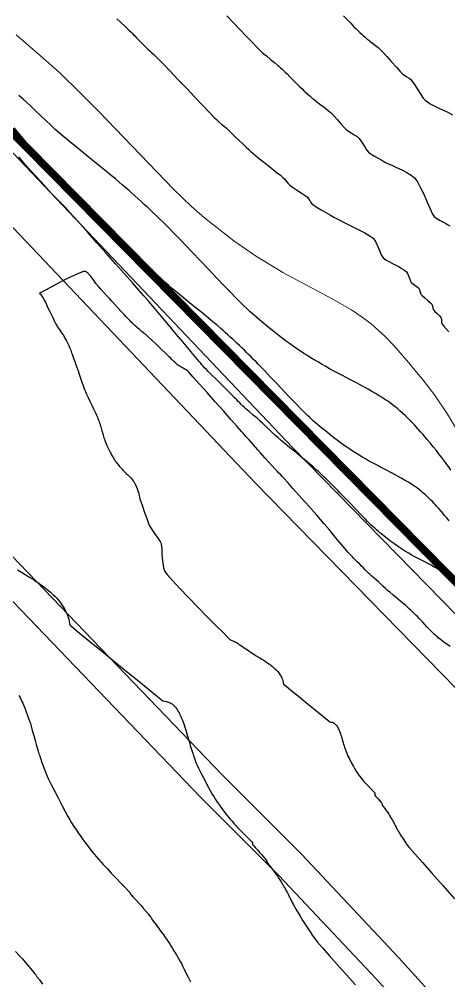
# Model space of a CAD drawing. Extents: x 27 to 849, y 0 to 853.
# Drawn here: x 312.8 to 368.1, y 107.8 to 231.5 of the extents above; entities that cross this region are included whole.
import ezdxf

# ---------------------------------------------------------------- set-up
doc = ezdxf.new("R2010")
doc.units = 0
doc.header["$LTSCALE"] = 2
for name, color, linetype in [('ARQ - PORTAS E ESQUADRIAS 1-50', 2, 'Continuous'), ('Curva 1 m', 5, 'Continuous'), ('Curva Mestra', 1, 'Continuous'), ('TRA_Trecho_Rodoviario_L', 7, 'Continuous')]:
    doc.layers.add(name, color=color, linetype=linetype)

msp = doc.modelspace()

# ---------------------------------------------------------------- linework, layer by layer
at = {"layer": 'ARQ - PORTAS E ESQUADRIAS 1-50', "const_width": 1}
msp.add_lwpolyline([(619.66, 64.96), (532.95, 53.73), (488.22, 57.38), (464.07, 66.69), (452.24, 74.7), (148.79, 382.23), (76.61, 469.9), (65.46, 493.56), (62.14, 582.82), (440.6, 808.53), (802.5, 491.86), (619.66, 64.96)], close=True, dxfattribs=at)
at = {"layer": 'Curva 1 m', "linetype": 'Continuous', "lineweight": -3}
for points, elevation in [([(325.39, 231.57), (325.86, 231.12), (326.43, 230.58), (326.92, 230.1), (327.17, 229.86), (327.34, 229.7), (327.52, 229.51), (327.69, 229.35), (327.92, 229.11), (328.39, 228.64), (328.93, 228.1), (329.41, 227.61), (329.69, 227.34), (329.88, 227.16), (330.11, 226.96), (330.34, 226.77), (330.53, 226.59), (330.79, 226.32), (331.38, 225.71), (332.22, 224.83), (333.22, 223.77), (334.32, 222.63), (335.41, 221.48), (336.43, 220.41), (337.28, 219.52), (337.9, 218.88), (338.18, 218.59), (338.5, 218.31), (338.89, 217.98), (339.24, 217.69), (339.44, 217.53), (339.57, 217.41), (339.71, 217.28), (339.83, 217.16), (340.01, 216.99), (340.25, 216.73), (340.47, 216.51), (340.69, 216.29), (341.1, 215.91), (341.57, 215.46), (342.02, 215.04), (342.33, 214.75), (342.58, 214.53), (342.87, 214.27), (343.18, 214.01), (343.47, 213.75), (343.72, 213.54), (344.06, 213.28), (344.6, 212.85), (345.25, 212.35), (345.88, 211.85), (346.4, 211.44), (346.69, 211.2), (346.92, 210.96), (347.16, 210.67), (347.41, 210.38), (347.64, 210.15), (347.96, 209.92), (348.49, 209.56), (349.08, 209.17), (349.59, 208.82), (349.88, 208.61), (350.02, 208.42), (350.18, 208.17), (350.33, 207.92), (350.48, 207.73), (350.7, 207.57), (351.13, 207.31), (351.67, 206.98), (352.26, 206.63), (352.83, 206.3), (353.29, 206.04), (353.78, 205.78), (354.54, 205.4), (355.45, 204.95), (356.4, 204.47), (357.27, 204.01), (357.97, 203.62), (358.36, 203.33), (358.65, 202.92), (358.9, 202.35), (359.15, 201.75), (359.38, 201.21), (359.62, 200.83), (359.96, 200.56), (360.42, 200.29), (360.91, 200.03), (361.35, 199.82), (361.62, 199.68), (361.87, 199.53), (362.16, 199.35), (362.43, 199.17), (362.61, 199.02), (362.75, 198.79), (362.87, 198.5), (362.97, 198.27), (363.04, 198.07), (363.12, 197.83), (363.22, 197.65), (363.4, 197.5), (363.71, 197.29), (364.01, 197.07), (364.2, 196.91), (364.29, 196.68), (364.37, 196.39), (364.45, 196.16), (364.64, 195.98), (364.98, 195.68), (365.38, 195.35), (365.72, 195.05), (365.9, 194.87), (365.97, 194.64), (366.03, 194.35), (366.1, 194.12), (366.28, 193.92), (366.57, 193.64), (366.86, 193.36), (367.04, 193.15), (367.11, 192.88), (367.14, 192.55), (367.21, 192.27), (367.38, 192.05), (367.71, 191.69), (368.08, 191.29)], 26), ([(339.53, 231.95), (340.35, 231.08), (341.21, 230.17), (342.05, 229.29), (342.8, 228.51), (343.38, 227.91), (343.73, 227.56), (344.12, 227.2), (344.62, 226.78), (345.14, 226.34), (345.64, 225.93), (346.02, 225.61), (346.24, 225.42), (346.43, 225.26), (346.64, 225.07), (346.85, 224.87), (347.03, 224.7), (347.27, 224.46), (347.61, 224.1), (347.99, 223.71), (348.3, 223.39), (348.55, 223.15), (348.87, 222.85), (349.19, 222.55), (349.48, 222.27), (349.7, 222.07), (349.94, 221.86), (350.22, 221.61), (350.5, 221.37), (350.74, 221.16), (351.03, 220.94), (351.49, 220.59), (352.03, 220.18), (352.56, 219.76), (352.97, 219.41), (353.34, 219.03), (353.76, 218.55), (354.18, 218.06), (354.56, 217.63), (354.87, 217.32), (355.16, 217.1), (355.52, 216.87), (355.91, 216.63), (356.26, 216.4), (356.54, 216.16), (356.77, 215.87), (357.01, 215.49), (357.26, 215.08), (357.5, 214.7), (357.75, 214.41), (358.07, 214.16), (358.5, 213.89), (358.98, 213.62), (359.45, 213.36), (359.85, 213.14), (360.2, 212.96), (360.72, 212.73), (361.35, 212.45), (362.02, 212.13), (362.67, 211.8), (363.24, 211.45), (363.66, 211.11), (364.03, 210.6), (364.44, 209.83), (364.88, 208.91), (365.3, 207.96), (365.68, 207.1), (365.98, 206.44), (366.17, 206.11), (366.51, 205.86), (366.96, 205.6), (367.39, 205.39), (367.67, 205.24), (367.92, 205.1), (368.2, 204.93)], 27), ([(354.52, 231.94), (354.96, 231.49), (355.45, 230.98), (355.87, 230.54), (356.14, 230.28), (356.36, 230.06), (356.63, 229.81), (356.88, 229.57), (357.07, 229.4), (357.29, 229.2), (357.54, 228.98), (357.76, 228.79), (357.95, 228.64), (358.26, 228.41), (358.62, 228.13), (358.97, 227.86), (359.25, 227.62), (359.57, 227.28), (360.09, 226.71), (360.71, 226.01), (361.32, 225.33), (361.81, 224.78), (362.09, 224.49), (362.34, 224.3), (362.66, 224.11), (362.97, 223.91), (363.21, 223.72), (363.41, 223.46), (363.72, 222.99), (364.09, 222.42), (364.47, 221.84), (364.79, 221.37), (365.02, 221.09), (365.31, 220.86), (365.69, 220.63), (366.08, 220.42), (366.42, 220.24), (366.78, 220.07), (367.33, 219.82), (367.95, 219.53), (368.54, 219.21)], 28), ([(368.33, 173.51), (368.05, 173.92), (367.83, 174.24), (367.63, 174.51), (367.39, 174.83), (367.13, 175.16), (366.89, 175.48), (366.68, 175.75), (366.42, 176.07), (366.05, 176.52), (365.65, 177.01), (365.28, 177.46), (365, 177.79), (364.75, 178.08), (364.44, 178.43), (364.13, 178.79), (363.85, 179.1), (363.65, 179.32), (363.44, 179.55), (363.19, 179.81), (362.94, 180.07), (362.72, 180.29), (362.49, 180.5), (362.17, 180.79), (361.82, 181.11), (361.5, 181.39), (361.28, 181.58), (361.05, 181.76), (360.79, 181.96), (360.52, 182.16), (360.3, 182.32), (360.07, 182.48), (359.8, 182.65), (359.54, 182.83), (359.3, 182.98), (359.04, 183.13), (358.64, 183.37), (358.16, 183.64), (357.69, 183.91), (357.31, 184.13), (356.9, 184.35), (356.2, 184.72), (355.32, 185.18), (354.38, 185.68), (353.47, 186.16), (352.72, 186.56), (352.23, 186.83), (351.8, 187.08), (351.3, 187.38), (350.77, 187.7), (350.25, 188.01), (349.79, 188.3), (349.42, 188.53), (349.01, 188.8), (348.54, 189.12), (348.05, 189.46), (347.58, 189.79), (347.18, 190.07), (346.79, 190.37), (346.24, 190.8), (345.62, 191.29), (345.02, 191.77), (344.53, 192.16), (344.22, 192.42), (343.96, 192.63), (343.67, 192.88), (343.36, 193.15), (343.07, 193.4), (342.83, 193.63), (342.54, 193.89), (342.15, 194.25), (341.72, 194.66), (341.31, 195.05), (340.96, 195.39), (340.64, 195.71), (340.03, 196.35), (339.19, 197.23), (338.21, 198.26), (337.15, 199.36), (336.09, 200.47), (335.1, 201.51), (334.26, 202.39), (333.64, 203.04), (333.31, 203.38), (332.95, 203.75), (332.53, 204.18), (332.09, 204.62), (331.67, 205.04), (331.31, 205.4), (330.95, 205.75), (330.53, 206.16), (330.09, 206.58), (329.67, 206.98), (329.31, 207.32), (328.95, 207.65), (328.53, 208.03), (328.09, 208.43), (327.67, 208.81), (327.31, 209.13), (326.98, 209.42), (326.57, 209.77), (326.11, 210.17), (325.63, 210.58), (325.19, 210.96), (324.81, 211.28), (324.44, 211.58), (323.82, 212.08), (323.02, 212.73), (322.11, 213.47), (321.14, 214.26), (320.18, 215.04), (319.29, 215.77), (318.54, 216.39), (317.99, 216.86), (317.46, 217.33), (316.87, 217.89), (316.22, 218.49), (315.57, 219.11), (314.92, 219.73), (314.31, 220.31), (313.77, 220.82), (313.31, 221.24), (312.78, 221.71)], 24), ([(368.11, 167), (367.81, 167.36), (367.53, 167.7), (367.32, 167.95), (367.07, 168.23), (366.78, 168.57), (366.5, 168.88), (366.3, 169.1), (366.14, 169.27), (365.96, 169.46), (365.77, 169.66), (365.6, 169.82), (365.38, 170.03), (365.06, 170.32), (364.74, 170.6), (364.52, 170.79), (364.29, 170.98), (364.02, 171.18), (363.79, 171.35), (363.55, 171.51), (363.28, 171.69), (363.04, 171.84), (362.78, 172), (362.37, 172.23), (361.92, 172.49), (361.55, 172.7), (361.24, 172.87), (360.71, 173.15), (360.06, 173.49), (359.35, 173.87), (358.67, 174.23), (358.1, 174.53), (357.74, 174.73), (357.34, 174.96), (356.88, 175.24), (356.4, 175.52), (355.97, 175.79), (355.63, 176), (355.32, 176.21), (354.97, 176.45), (354.6, 176.7), (354.25, 176.95), (353.95, 177.16), (353.58, 177.45), (353.06, 177.85), (352.51, 178.29), (352.03, 178.68), (351.73, 178.92), (351.48, 179.13), (351.2, 179.37), (350.92, 179.61), (350.68, 179.83), (350.47, 180.02), (350.18, 180.29), (349.86, 180.6), (349.54, 180.9), (349.29, 181.15), (349.01, 181.44), (348.46, 182), (347.72, 182.77), (346.87, 183.66), (345.98, 184.6), (345.13, 185.49), (344.39, 186.27), (343.83, 186.84), (343.55, 187.15), (343.28, 187.42), (342.96, 187.74), (342.63, 188.07), (342.32, 188.39), (342.05, 188.66), (341.78, 188.92), (341.46, 189.23), (341.13, 189.54), (340.81, 189.84), (340.55, 190.1), (340.28, 190.35), (339.96, 190.63), (339.63, 190.93), (339.32, 191.21), (339.05, 191.46), (338.74, 191.72), (338.36, 192.05), (337.93, 192.42), (337.52, 192.77), (337.17, 193.07), (336.84, 193.33), (336.29, 193.78), (335.58, 194.36), (334.78, 195), (333.96, 195.67), (333.19, 196.3), (332.53, 196.85), (332.06, 197.25), (331.6, 197.66), (331.08, 198.15), (330.52, 198.67), (329.96, 199.21), (329.42, 199.72), (328.94, 200.17), (328.55, 200.53), (328.07, 200.96), (327.49, 201.47), (326.86, 202.01), (326.28, 202.51), (325.81, 202.91), (325.53, 203.16), (325.25, 203.42), (324.93, 203.72), (324.62, 204.02), (324.35, 204.28), (324.11, 204.52), (323.75, 204.9), (323.31, 205.37), (322.84, 205.86), (322.39, 206.32), (322.02, 206.7), (321.67, 207.05), (321.18, 207.52), (320.63, 208.05), (320.06, 208.6), (319.54, 209.1), (319.13, 209.5), (318.88, 209.74), (318.64, 209.99), (318.35, 210.3), (318.05, 210.61), (317.79, 210.89), (317.61, 211.09), (317.42, 211.3), (317.2, 211.56), (316.98, 211.81), (316.79, 212.03), (316.57, 212.29), (316.07, 212.89), (315.33, 213.77), (314.4, 214.88), (313.34, 216.15), (312.18, 217.52)], 23), ([(368.27, 159.56), (367.98, 159.82), (367.77, 160), (367.61, 160.13), (367.44, 160.26), (367.28, 160.37), (367.12, 160.48), (366.94, 160.6), (366.78, 160.7), (366.61, 160.81), (366.33, 160.97), (366.03, 161.14), (365.78, 161.28), (365.45, 161.45), (364.88, 161.76), (364.23, 162.1), (363.63, 162.42), (363.24, 162.63), (362.91, 162.83), (362.51, 163.06), (362.13, 163.29), (361.84, 163.48), (361.58, 163.65), (361.28, 163.86), (360.98, 164.07), (360.72, 164.25), (360.47, 164.44), (360.13, 164.71), (359.76, 165), (359.44, 165.26), (359.24, 165.42), (359.01, 165.61), (358.76, 165.83), (358.54, 166.03), (358.36, 166.2), (358.1, 166.44), (357.83, 166.69), (357.61, 166.91), (357.34, 167.19), (356.79, 167.76), (356.09, 168.5), (355.33, 169.29), (354.62, 170.04), (354.07, 170.61), (353.78, 170.91), (353.55, 171.14), (353.28, 171.41), (353.01, 171.68), (352.78, 171.91), (352.55, 172.14), (352.28, 172.4), (352.01, 172.66), (351.78, 172.87), (351.56, 173.09), (351.29, 173.33), (351.02, 173.57), (350.78, 173.78), (350.52, 174.01), (350.18, 174.3), (349.83, 174.6), (349.53, 174.85), (349.27, 175.07), (348.82, 175.43), (348.25, 175.89), (347.63, 176.4), (347.02, 176.9), (346.5, 177.33), (346.13, 177.65), (345.77, 177.97), (345.35, 178.36), (344.91, 178.77), (344.49, 179.18), (344.1, 179.54), (343.79, 179.83), (343.4, 180.18), (342.91, 180.6), (342.42, 181.02), (342.01, 181.37), (341.77, 181.58), (341.59, 181.75), (341.38, 181.95), (341.17, 182.15), (340.99, 182.33), (340.79, 182.54), (340.47, 182.86), (340.1, 183.25), (339.74, 183.63), (339.44, 183.94), (339.08, 184.29), (338.58, 184.77), (338.06, 185.28), (337.61, 185.71), (337.34, 185.97), (337.13, 186.19), (336.89, 186.45), (336.66, 186.69), (336.49, 186.87), (336.32, 187.07), (336.12, 187.3), (335.95, 187.5), (335.76, 187.72), (335.32, 188.25), (334.68, 189.01), (333.89, 189.96), (333, 191.02), (332.06, 192.14), (331.12, 193.25), (330.24, 194.29), (329.47, 195.2), (328.85, 195.92), (328.24, 196.62), (327.39, 197.59), (326.36, 198.75), (325.22, 200.04), (324.02, 201.4), (322.82, 202.74), (321.69, 204.01), (320.69, 205.14), (319.87, 206.05), (319.3, 206.69), (319.03, 206.98), (318.75, 207.28), (318.41, 207.62), (318.07, 207.96), (317.78, 208.26), (317.5, 208.56), (316.99, 209.11), (316.33, 209.82), (315.62, 210.59), (314.93, 211.34), (314.34, 211.98), (313.95, 212.41), (313.59, 212.81), (313.18, 213.28), (312.75, 213.79)], 22), ([(368.26, 150.82), (368.05, 150.95), (367.87, 151.07), (367.67, 151.21), (367.49, 151.34), (367.26, 151.52), (366.95, 151.76), (366.75, 151.92), (366.64, 152.02), (366.51, 152.13), (366.4, 152.23), (366.27, 152.35), (366.09, 152.52), (365.94, 152.67), (365.7, 152.91), (365.25, 153.38), (364.72, 153.94), (364.26, 154.42), (364.02, 154.67), (363.86, 154.83), (363.68, 155.01), (363.52, 155.17), (363.36, 155.33), (363.18, 155.5), (363.02, 155.65), (362.86, 155.8), (362.68, 155.96), (362.52, 156.1), (362.34, 156.26), (362.1, 156.46), (361.9, 156.64), (361.69, 156.81), (361.32, 157.11), (360.88, 157.46), (360.48, 157.8), (360.19, 158.04), (359.91, 158.29), (359.59, 158.6), (359.27, 158.9), (359.02, 159.13), (358.77, 159.35), (358.46, 159.62), (358.18, 159.86), (358.02, 160), (357.89, 160.12), (357.75, 160.26), (357.62, 160.38), (357.49, 160.52), (357.28, 160.74), (357.04, 160.98), (356.85, 161.18), (356.61, 161.42), (356.29, 161.73), (355.98, 162.02), (355.8, 162.2), (355.66, 162.35), (355.5, 162.52), (355.38, 162.65), (355.24, 162.8), (355.1, 162.96), (354.93, 163.16), (354.54, 163.64), (353.98, 164.31), (353.33, 165.08), (352.67, 165.87), (352.05, 166.6), (351.56, 167.17), (351.08, 167.72), (350.41, 168.48), (349.63, 169.37), (348.8, 170.29), (348.02, 171.17), (347.35, 171.92), (346.87, 172.46), (346.65, 172.7), (346.45, 172.91), (346.22, 173.14), (346.02, 173.34), (345.79, 173.59), (345.37, 174.05), (344.87, 174.59), (344.41, 175.08), (344.1, 175.42), (343.83, 175.73), (343.51, 176.11), (343.19, 176.47), (342.94, 176.76), (342.69, 177.05), (342.37, 177.39), (342.09, 177.7), (341.94, 177.88), (341.84, 178), (341.72, 178.14), (341.62, 178.25), (341.4, 178.5), (340.85, 179.12), (340.05, 180.03), (339.08, 181.12), (338.03, 182.3), (336.98, 183.48), (336.01, 184.57), (335.21, 185.47), (334.66, 186.08), (334.44, 186.32), (334.31, 186.4), (334.16, 186.47), (334.03, 186.53), (333.9, 186.61), (333.74, 186.7), (333.61, 186.78), (333.47, 186.87), (333.32, 186.97), (333.19, 187.07), (333.05, 187.18), (332.9, 187.31), (332.81, 187.38), (332.72, 187.47), (332.63, 187.56), (332.55, 187.64), (332.42, 187.78), (332.31, 187.91), (332.11, 188.1), (331.67, 188.53), (331.07, 189.09), (330.42, 189.71), (329.82, 190.28), (329.37, 190.71), (329.17, 190.89), (329.04, 190.99), (328.89, 191.1), (328.78, 191.18), (328.64, 191.29), (328.51, 191.4), (328.39, 191.5), (328.23, 191.64), (328.09, 191.76), (327.94, 191.9), (327.73, 192.09), (327.55, 192.25), (327.38, 192.41), (327.19, 192.6), (327.03, 192.75), (326.87, 192.91), (326.69, 193.09), (326.54, 193.25), (326.34, 193.47), (325.98, 193.87), (325.52, 194.37), (325.08, 194.87), (324.73, 195.25), (324.41, 195.59), (324.05, 195.98), (323.67, 196.39), (323.31, 196.78), (323, 197.12), (322.69, 197.51), (322.35, 197.99), (321.98, 198.48), (321.69, 198.81), (321.48, 198.98), (321.34, 199.05), (321.27, 199.07), (321.22, 199.07), (321.08, 199.05), (320.74, 198.94), (320.13, 198.68), (319.19, 198.23), (318.15, 197.71), (317.14, 197.18), (316.27, 196.72), (315.75, 196.44), (315.51, 196.3), (315.44, 196.26), (315.43, 196.25), (315.43, 196.25), (315.45, 196.22), (315.49, 196.18), (315.54, 196.13), (315.63, 196.02), (315.74, 195.88), (315.82, 195.76), (315.9, 195.63), (316, 195.46), (316.1, 195.25), (316.22, 195.01), (316.47, 194.48), (316.79, 193.81), (317.12, 193.14), (317.37, 192.61), (317.49, 192.37), (317.56, 192.25), (317.64, 192.12), (317.71, 192), (317.84, 191.81), (318.04, 191.53), (318.19, 191.31), (318.31, 191.14), (318.43, 190.94), (318.54, 190.77), (318.65, 190.58), (318.78, 190.34), (318.89, 190.13), (319.02, 189.87), (319.19, 189.53), (319.3, 189.3), (319.36, 189.13), (319.44, 188.95), (319.5, 188.79), (319.56, 188.61), (319.66, 188.33), (319.76, 188.02), (319.85, 187.77), (319.95, 187.47), (320.1, 187.06), (320.26, 186.64), (320.38, 186.3), (320.49, 185.97), (320.62, 185.58), (320.74, 185.22), (320.82, 184.96), (320.92, 184.69), (321.03, 184.38), (321.13, 184.11), (321.22, 183.9), (321.33, 183.63), (321.44, 183.36), (321.54, 183.13), (321.68, 182.85), (321.9, 182.39), (322.16, 181.87), (322.38, 181.41), (322.52, 181.13), (322.63, 180.88), (322.75, 180.59), (322.87, 180.32), (322.94, 180.15), (322.99, 180.01), (323.06, 179.84), (323.11, 179.7), (323.17, 179.53), (323.24, 179.31), (323.31, 179.12), (323.37, 178.89), (323.46, 178.55), (323.55, 178.21), (323.61, 178), (323.66, 177.84), (323.71, 177.66), (323.77, 177.5), (323.83, 177.32), (323.92, 177.09), (324, 176.88), (324.1, 176.67), (324.2, 176.44), (324.29, 176.25), (324.37, 176.09), (324.47, 175.91), (324.55, 175.75), (324.64, 175.6), (324.74, 175.41), (324.83, 175.25), (324.93, 175.09), (325.05, 174.9), (325.14, 174.75), (325.22, 174.63), (325.32, 174.5), (325.41, 174.38), (325.5, 174.26), (325.61, 174.12), (325.7, 174), (325.81, 173.89), (325.93, 173.75), (326.04, 173.63), (326.16, 173.51), (326.29, 173.37), (326.41, 173.25), (326.58, 173.1), (326.8, 172.89), (326.95, 172.75), (327.08, 172.61), (327.21, 172.46), (327.35, 172.29), (327.46, 172.14), (327.52, 172.05), (327.58, 171.96), (327.63, 171.87), (327.72, 171.71), (327.79, 171.56), (327.85, 171.43), (327.91, 171.27), (327.97, 171.13), (328.03, 170.95), (328.11, 170.71), (328.18, 170.49), (328.23, 170.27), (328.29, 170.02), (328.35, 169.8), (328.45, 169.49), (328.67, 168.86), (328.95, 168.06), (329.23, 167.28), (329.46, 166.66), (329.57, 166.37), (329.66, 166.2), (329.78, 166.02), (329.87, 165.88), (329.95, 165.76), (330.04, 165.62), (330.12, 165.5), (330.24, 165.33), (330.45, 165.05), (330.66, 164.77), (330.77, 164.61), (330.85, 164.47), (330.93, 164.33), (331.01, 164.15), (331.06, 164.01), (331.08, 163.92), (331.1, 163.84), (331.12, 163.68), (331.15, 163.46), (331.16, 163.26), (331.18, 162.8), (331.22, 162.2), (331.29, 161.54), (331.39, 160.94), (331.53, 160.49), (331.84, 160.08), (332.52, 159.33), (333.46, 158.31), (334.59, 157.14), (335.8, 155.89), (337.01, 154.66), (338.11, 153.54), (339.03, 152.62), (339.65, 151.99), (339.9, 151.75), (340.08, 151.66), (340.28, 151.58), (340.41, 151.52), (340.56, 151.44), (340.68, 151.38), (340.83, 151.29), (340.98, 151.2), (341.12, 151.11), (341.33, 150.97), (341.52, 150.85), (341.76, 150.68), (342.18, 150.39), (342.64, 150.07), (342.99, 149.83), (343.31, 149.64), (343.69, 149.4), (344.04, 149.19), (344.26, 149.06), (344.49, 148.91), (344.74, 148.74), (344.91, 148.62), (345.08, 148.5), (345.24, 148.38), (345.39, 148.26), (345.54, 148.13), (345.65, 148.02), (345.81, 147.88), (345.93, 147.75), (346.03, 147.64), (346.15, 147.5), (346.24, 147.38), (346.33, 147.25), (346.42, 147.1), (346.48, 147), (346.54, 146.88), (346.6, 146.75), (346.66, 146.58), (346.73, 146.38), (346.77, 146.19), (346.82, 146), (347.09, 145.77), (347.77, 145.21), (348.72, 144.43), (349.8, 143.55), (350.89, 142.67), (351.84, 141.9), (352.51, 141.35), (352.78, 141.14), (352.94, 141.1), (353.06, 141.08), (353.13, 141.06), (353.19, 141.03), (353.25, 141), (353.31, 140.97), (353.36, 140.94), (353.42, 140.9), (353.51, 140.81), (353.6, 140.72), (353.64, 140.66), (353.68, 140.61), (353.74, 140.51), (353.81, 140.38), (353.87, 140.25), (353.93, 140.13), (354, 139.96), (354.08, 139.75), (354.14, 139.61), (354.2, 139.42), (354.26, 139.25), (354.31, 139.06), (354.4, 138.74), (354.49, 138.43), (354.54, 138.25), (354.6, 138.07), (354.66, 137.88), (354.73, 137.66), (354.86, 137.31), (354.98, 137), (355.1, 136.74), (355.32, 136.31), (355.57, 135.82), (355.8, 135.39), (355.95, 135.13), (356.07, 134.93), (356.23, 134.69), (356.38, 134.47), (356.51, 134.3), (356.66, 134.08), (356.85, 133.84), (357, 133.65), (357.14, 133.48), (357.31, 133.29), (357.46, 133.13), (357.68, 132.9), (358.04, 132.54), (358.38, 132.18), (358.54, 132), (358.54, 131.86), (358.54, 131.72), (358.64, 131.6), (358.83, 131.4), (359, 131.22), (359.16, 131.04), (359.34, 130.83), (359.44, 130.7), (359.48, 130.56), (359.51, 130.42), (359.63, 130.25), (359.84, 129.98), (360.01, 129.76), (360.12, 129.6), (360.25, 129.41), (360.35, 129.26), (360.46, 129.08), (360.56, 128.9), (360.66, 128.77), (360.75, 128.64), (360.84, 128.47), (360.94, 128.28), (361.04, 128.09), (361.17, 127.82), (361.28, 127.61), (361.36, 127.44), (361.47, 127.26), (361.56, 127.1), (361.68, 126.91), (361.9, 126.54), (362.19, 126.09), (362.48, 125.64), (362.72, 125.29), (363.01, 124.94), (363.69, 124.17), (364.68, 123.05), (365.91, 121.66), (367.31, 120.08), (368.82, 118.38)], 21), ([(312.6, 160.69), (313.11, 160.38), (313.6, 160.09), (314, 159.85), (314.26, 159.68), (314.59, 159.47), (314.98, 159.21), (315.34, 158.97), (315.56, 158.81), (315.77, 158.66), (316.01, 158.48), (316.21, 158.33), (316.41, 158.17), (316.63, 157.99), (316.82, 157.83), (316.98, 157.68), (317.2, 157.48), (317.42, 157.26), (317.6, 157.08), (317.81, 156.85), (318.04, 156.57), (318.22, 156.33), (318.39, 156.08), (318.57, 155.79), (318.69, 155.58), (318.78, 155.43), (318.86, 155.24), (318.93, 155.08), (319.01, 154.87), (319.11, 154.58), (319.2, 154.33), (319.25, 154.09), (319.3, 153.81), (319.38, 153.58), (319.64, 153.36), (320.29, 152.81), (321.27, 152), (322.49, 151), (323.87, 149.87), (325.33, 148.67), (326.8, 147.48), (328.18, 146.36), (329.4, 145.37), (330.38, 144.58), (331.04, 144.05), (331.3, 143.84), (331.5, 143.79), (331.72, 143.75), (331.86, 143.73), (331.99, 143.69), (332.12, 143.64), (332.24, 143.58), (332.36, 143.52), (332.47, 143.45), (332.57, 143.37), (332.68, 143.27), (332.84, 143.11), (332.94, 143.01), (333.02, 142.9), (333.1, 142.79), (333.16, 142.68), (333.27, 142.49), (333.37, 142.33), (333.44, 142.17), (333.53, 141.99), (333.6, 141.83), (333.69, 141.62), (333.81, 141.34), (333.91, 141.08), (333.98, 140.88), (334.08, 140.61), (334.17, 140.32), (334.25, 140.08), (334.34, 139.79), (334.47, 139.32), (334.62, 138.8), (334.74, 138.34), (334.82, 138.08), (334.89, 137.84), (334.98, 137.57), (335.05, 137.33), (335.13, 137.12), (335.25, 136.76), (335.4, 136.34), (335.55, 135.92), (335.69, 135.58), (335.88, 135.18), (336.22, 134.51), (336.63, 133.71), (337.05, 132.91), (337.41, 132.24), (337.63, 131.83), (337.83, 131.52), (338.07, 131.15), (338.33, 130.77), (338.56, 130.43), (338.75, 130.17), (338.98, 129.86), (339.25, 129.49), (339.52, 129.15), (339.74, 128.87), (339.95, 128.63), (340.19, 128.35), (340.44, 128.07), (340.66, 127.83), (340.9, 127.57), (341.32, 127.13), (341.82, 126.62), (342.31, 126.12), (342.67, 125.74), (342.82, 125.58), (342.82, 125.48), (342.82, 125.37), (342.93, 125.24), (343.19, 124.96), (343.5, 124.63), (343.74, 124.36), (343.98, 124.09), (344.26, 123.76), (344.5, 123.47), (344.61, 123.33), (344.64, 123.23), (344.67, 123.12), (344.8, 122.94), (345.1, 122.55), (345.43, 122.12), (345.66, 121.81), (345.83, 121.57), (346.02, 121.28), (346.2, 121.01), (346.34, 120.81), (346.5, 120.55), (346.68, 120.25), (346.77, 120.09), (346.84, 119.99), (346.91, 119.89), (347, 119.73), (347.16, 119.43), (347.3, 119.17), (347.43, 118.91), (347.62, 118.53), (347.82, 118.12), (347.97, 117.83), (348.1, 117.59), (348.25, 117.32), (348.4, 117.05), (348.54, 116.82), (348.68, 116.58), (348.95, 116.14), (349.3, 115.57), (349.71, 114.92), (350.13, 114.26), (350.52, 113.67), (350.86, 113.19), (351.19, 112.79), (351.82, 112.06), (352.68, 111.09), (353.71, 109.93), (354.85, 108.65), (356.05, 107.31)], 22), ([(312.78, 144.52), (312.92, 144.28), (313.04, 144.04), (313.16, 143.77), (313.27, 143.53), (313.36, 143.32), (313.49, 143.01), (313.62, 142.69), (313.73, 142.41), (313.84, 142.1), (313.98, 141.7), (314.13, 141.27), (314.25, 140.91), (314.35, 140.57), (314.5, 140.02), (314.68, 139.37), (314.86, 138.73), (315.01, 138.21), (315.09, 137.91), (315.17, 137.65), (315.27, 137.35), (315.36, 137.04), (315.45, 136.78), (315.56, 136.46), (315.74, 135.93), (315.97, 135.29), (316.2, 134.66), (316.4, 134.16), (316.6, 133.75), (316.93, 133.09), (317.35, 132.26), (317.82, 131.35), (318.29, 130.44), (318.73, 129.61), (319.09, 128.95), (319.32, 128.53), (319.56, 128.15), (319.85, 127.7), (320.17, 127.22), (320.48, 126.76), (320.77, 126.36), (321, 126.03), (321.26, 125.67), (321.58, 125.25), (321.91, 124.81), (322.22, 124.41), (322.48, 124.1), (322.72, 123.81), (323, 123.48), (323.31, 123.14), (323.6, 122.81), (323.85, 122.53), (324.15, 122.22), (324.66, 121.69), (325.28, 121.04), (325.93, 120.37), (326.51, 119.76), (326.93, 119.33), (327.09, 119.16), (327.09, 119.09), (327.09, 119.02), (327.21, 118.89), (327.48, 118.6), (327.84, 118.21), (328.2, 117.82), (328.48, 117.51), (328.75, 117.19), (329.09, 116.79), (329.43, 116.39), (329.68, 116.09), (329.79, 115.96), (329.81, 115.89), (329.83, 115.82), (329.96, 115.65), (330.27, 115.23), (330.67, 114.71), (331.05, 114.2), (331.31, 113.85), (331.56, 113.49), (331.85, 113.06), (332.13, 112.65), (332.33, 112.35), (332.5, 112.06), (332.72, 111.71), (332.9, 111.41), (332.98, 111.27), (333.03, 111.21), (333.08, 111.14), (333.15, 111), (333.32, 110.7), (333.51, 110.34), (333.67, 110.05), (333.81, 109.77), (334.02, 109.34), (334.26, 108.85), (334.49, 108.38), (334.66, 108.05), (334.85, 107.69)], 23), ([(312.36, 111.59), (312.85, 111.07), (313.22, 110.65), (313.58, 110.23), (314.04, 109.69), (314.49, 109.16), (314.83, 108.75), (314.97, 108.59), (314.98, 108.52), (315.1, 108.36), (315.41, 107.95), (315.83, 107.4)], 24)]:
    msp.add_lwpolyline(points, dxfattribs=dict(at, elevation=elevation))
at = {"layer": 'Curva Mestra', "lineweight": 0, "elevation": 25}
msp.add_lwpolyline([(312.44, 229.49), (315.57, 226.81), (318.07, 224.55), (320.57, 222.14), (323.07, 219.62), (332.64, 209.63), (334.97, 207.43), (336.7, 205.91), (340.41, 202.99), (343.21, 201.06), (346.72, 198.94), (353.07, 195.55), (355.56, 194.11), (356.8, 193.29), (358.03, 192.37), (359.83, 190.75), (361, 189.55), (362.68, 187.63), (364.78, 185.08), (366.22, 183.19), (367.91, 180.69), (371.29, 175.06)], dxfattribs=at).dxf.unprotected_set("ltscale", 0)
at = {"layer": 'TRA_Trecho_Rodoviario_L', "color": 1}
for points in [[(461.13, 60.76), (450.94, 66.48), (441.94, 72.87), (426.71, 85.87), (389.26, 124.74), (343.21, 171.83), (296.83, 220.68), (213.31, 306.52), (143.97, 377.7)], [(458.23, 29.23), (444.37, 34.16), (436.4, 37.81), (427.96, 43.17), (413.33, 56.8), (392.35, 76.88), (376.07, 94.84), (361.66, 110.81), (349.11, 124.13), (338.94, 134.3), (311.86, 162.5), (287.62, 187.24), (273.98, 201.57), (260.23, 215.16), (229.3, 247.05), (201.95, 274.51), (178.81, 298.54), (165.05, 313.91)], [(457.01, 25.42), (442.87, 30.45), (434.48, 34.29), (425.51, 39.99), (410.59, 53.89), (389.49, 74.09), (373.1, 92.16), (358.72, 108.09), (346.24, 121.35), (336.08, 131.5), (308.99, 159.71), (284.74, 184.47), (271.13, 198.77), (257.39, 212.34), (226.45, 244.25), (199.09, 271.71), (175.87, 295.82), (162.09, 311.22)], [(464.07, 66.69), (454.48, 72.07), (446.01, 78.09), (431.25, 90.69), (394, 129.35), (347.98, 176.42), (301.6, 225.26), (218.05, 311.13)]]:
    msp.add_lwpolyline(points, dxfattribs=at)

doc.saveas('drawing.dxf')
